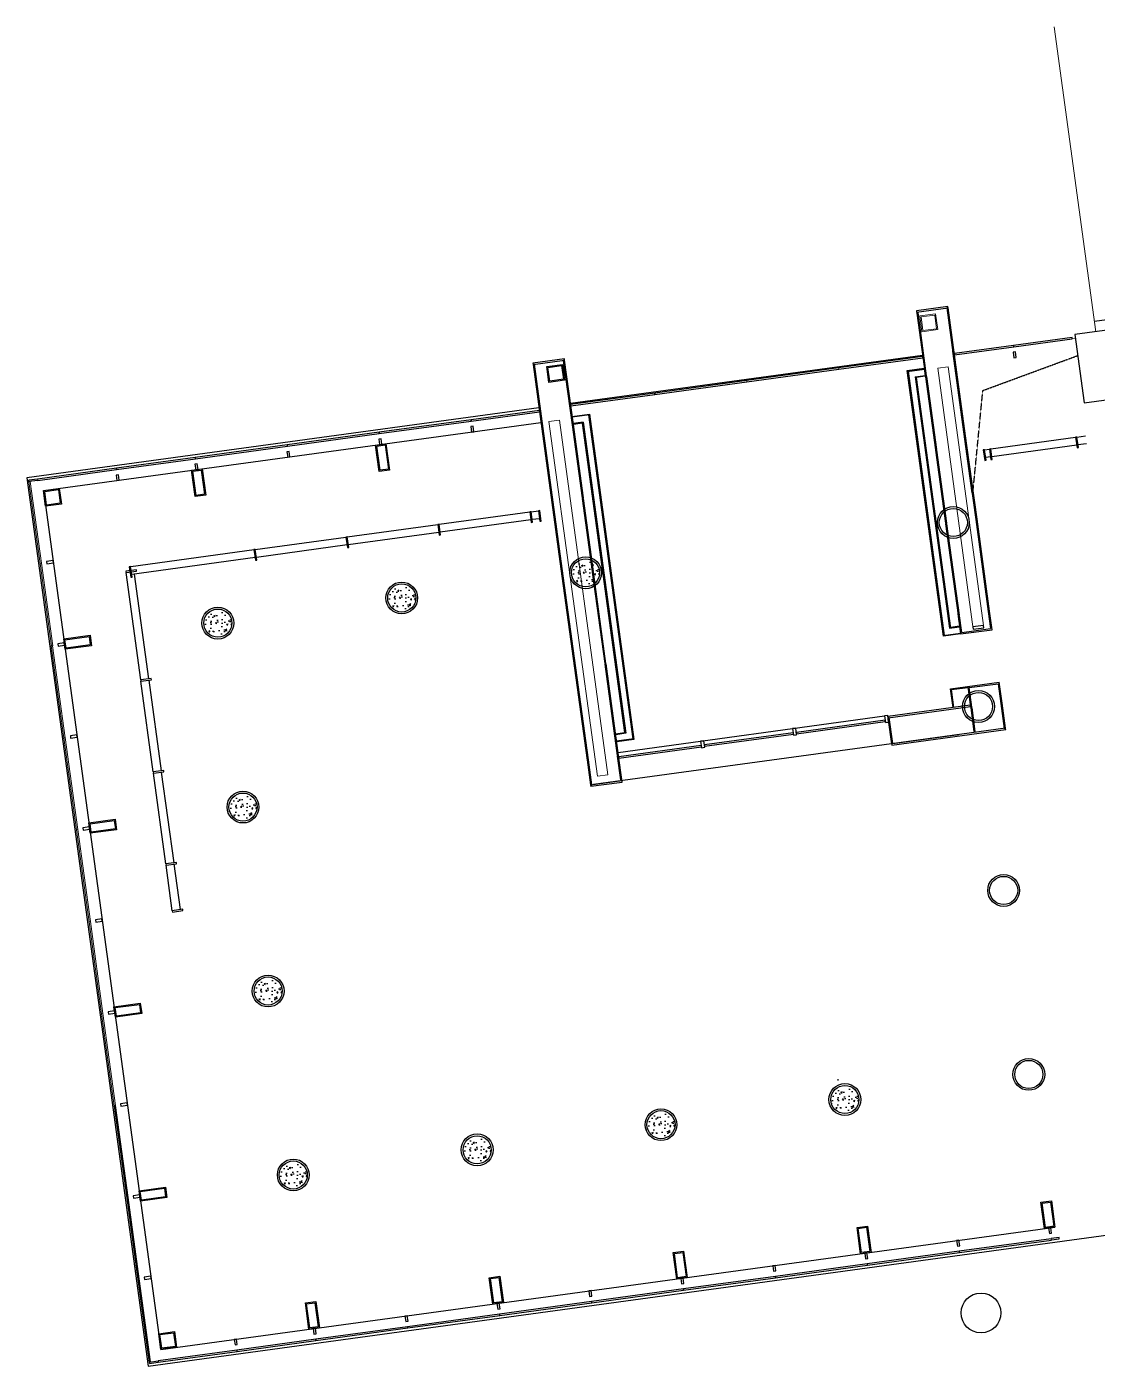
# Model space of a CAD drawing. Header units: millimetres. Extents: x 11680834 to 11851556, y -6213014 to -6078394.
# Drawn here: x 11680834 to 11701021, y -6111495 to -6086248 of the extents above; entities that cross this region are included whole.
import ezdxf

# ---------------------------------------------------------------- set-up
doc = ezdxf.new("R2010")
doc.units = ezdxf.units.MM
doc.linetypes.add('DASH', pattern=[0.35, 0.25, -0.1])
for name, color, linetype in [('A—墙体', 7, 'Continuous'), ('A—门窗', 135, 'Continuous'), ('E2-RI-4F$0$0S-SLAB-HOLE', 210, 'Continuous'), ('I—平面—装饰面层线', 192, 'Continuous'), ('XRE2$0$0S-COLS-HATCH-A', 8, 'Continuous')]:
    doc.layers.add(name, color=color, linetype=linetype)
doc.layers.add('E2-RI-4F$0$A-WALL', color=7, linetype='Continuous', lineweight=5)
doc.layers.get('E2-RI-4F$0$0S-SLAB-HOLE').off()
doc.layers.get('I—平面—装饰面层线').off()

# ---------------------------------------------------------------- blocks, each defined once
blk = doc.blocks.new('E2-RI-4F$0$300x300')
at = {"layer": 'E2-RI-4F$0$A-WALL'}
for points in [[(11683019, -6095449), (11683319, -6095449), (11683319, -6095749), (11683019, -6095749)], [(11683039, -6095469), (11683299, -6095469), (11683299, -6095729), (11683039, -6095729)]]:
    blk.add_lwpolyline(points, close=True, dxfattribs=at)
blk = doc.blocks.new('E2-RI-4F$0$Spider Panel - Spider Panel-V35-E2 号楼三层平面图 3RD FLOOR PLAN')
at = {"layer": 'A—门窗', "lineweight": 13}
for p, q in [((875, 0), (-875, 0)), ((-875, 0), (-875, -25.4)), ((-875, -25.4), (875, -25.4)), ((875, -25.4), (875, 0))]:
    blk.add_line(p, q, dxfattribs=at)
blk = doc.blocks.new('E2-RI-4F$0$Spider Panel - Spider Panel-V34-E2 号楼三层平面图 3RD FLOOR PLAN')
at = {"layer": 'A—门窗', "lineweight": 13}
for p, q in [((875, 0), (-875, 0)), ((-875, 0), (-875, -25.4)), ((-875, -25.4), (875, -25.4)), ((875, -25.4), (875, 0))]:
    blk.add_line(p, q, dxfattribs=at)
blk = doc.blocks.new('E2-RI-4F$0$Spider Panel - Spider Panel-V33-E2 号楼三层平面图 3RD FLOOR PLAN')
at = {"layer": 'A—门窗', "lineweight": 13}
for p, q in [((875, 0), (-875, 0)), ((-875, 0), (-875, -25.4)), ((-875, -25.4), (875, -25.4)), ((875, -25.4), (875, 0))]:
    blk.add_line(p, q, dxfattribs=at)
blk = doc.blocks.new('E2-RI-4F$0$Spider Panel - Spider Panel-10871031-E2 号楼三层平面图 3RD FLOOR PLAN')
at = {"layer": 'A—门窗', "lineweight": 13}
for p, q in [((875, 0), (-875, 0)), ((-875, 0), (-875, -25.4)), ((-875, -25.4), (875, -25.4)), ((875, -25.4), (875, 0))]:
    blk.add_line(p, q, dxfattribs=at)
blk = doc.blocks.new('E2-RI-4F$0$Spider Panel - Spider Panel-10871030-E2 号楼三层平面图 3RD FLOOR PLAN')
at = {"layer": 'A—门窗', "lineweight": 13}
for p, q in [((784, 0), (-784, 0)), ((-784, 0), (-784, -25)), ((-784, -25), (784, -25)), ((784, -25), (784, 0))]:
    blk.add_line(p, q, dxfattribs=at)
blk = doc.blocks.new('E2-RI-4F$0$Spider Panel - Right-10871024-E2 号楼三层平面图 3RD FLOOR PLAN')
at = {"layer": 'A—门窗', "lineweight": 13}
for p, q in [((778, 0), (-778, 0)), ((-778, 0), (-778, -25)), ((-778, -25), (778, -25)), ((778, -25), (778, 0))]:
    blk.add_line(p, q, dxfattribs=at)
blk = doc.blocks.new('E2-RI-4F$0$SYSTEM_PANEL_-_METAL_PANED')
at = {"layer": 'A—门窗'}
for p, q in [((247, 45), (-247, 45)), ((-247, 45), (-247, 20)), ((-247, 20), (247, 20)), ((247, 20), (247, 45))]:
    blk.add_line(p, q, dxfattribs=at)
blk = doc.blocks.new('E2-RI-4F$0$SYSTEM_PANEL_-_METAL_PANEC')
at = {"layer": 'A—门窗'}
for p, q in [((1085, -20), (-1085, -20)), ((-1085, -20), (-1085, -45)), ((-1085, -45), (1085, -45)), ((1085, -45), (1085, -20))]:
    blk.add_line(p, q, dxfattribs=at)
blk = doc.blocks.new('E2-RI-4F$0$SYSTEM_PANEL_-_METAL_PANEB')
at = {"layer": 'A—门窗'}
for p, q in [((300, -19.5), (-300, -19.5)), ((-300, -19.5), (-300, -44.5)), ((-300, -44.5), (300, -44.5)), ((300, -44.5), (300, -19.5))]:
    blk.add_line(p, q, dxfattribs=at)
blk = doc.blocks.new('E2-RI-4F$0$SYSTEM_PANEL_-_GLAZED-1080')
at = {"layer": 'A—门窗'}
for p, q in [((562.5, 44.45), (-562.5, 44.45)), ((-562.5, 44.45), (-562.5, 19.05)), ((-562.5, 19.05), (562.5, 19.05)), ((562.5, 19.05), (562.5, 44.45))]:
    blk.add_line(p, q, dxfattribs=at)
blk = doc.blocks.new('E2-RI-4F$0$SYSTEM_PANEL_-_GLAZED-1082')
at = {"layer": 'A—门窗'}
for p, q in [((650, 44.45), (-650, 44.45)), ((-650, 44.45), (-650, 19.05)), ((-650, 19.05), (650, 19.05)), ((650, 19.05), (650, 44.45))]:
    blk.add_line(p, q, dxfattribs=at)
blk = doc.blocks.new('E2-RI-4F$0$SYSTEM_PANEL_-_METAL_PANE5')
at = {"layer": 'A—门窗'}
for p, q in [((225, 44), (-225, 44)), ((-225, 44), (-225, 19)), ((-225, 19), (225, 19)), ((225, 19), (225, 44))]:
    blk.add_line(p, q, dxfattribs=at)
blk = doc.blocks.new('E2-RI-4F$0$SYSTEM_PANEL_-_METAL_PANE7')
at = {"layer": 'A—门窗'}
for p, q in [((869, 44.5), (-869, 44.5)), ((-869, 44.5), (-869, 19.5)), ((-869, 19.5), (869, 19.5)), ((869, 19.5), (869, 44.5))]:
    blk.add_line(p, q, dxfattribs=at)
blk = doc.blocks.new('E2-RI-4F$0$SYSTEM_PANEL_-_METAL_PANE8')
at = {"layer": 'A—门窗'}
for p, q in [((694, 44.5), (-694, 44.5)), ((-694, 44.5), (-694, 19.5)), ((-694, 19.5), (694, 19.5)), ((694, 19.5), (694, 44.5))]:
    blk.add_line(p, q, dxfattribs=at)
blk = doc.blocks.new('E2-RI-4F$0$SYSTEM_PANEL_-_METAL_PANEA')
at = {"layer": 'A—门窗'}
for p, q in [((697, 44.5), (-697, 44.5)), ((-697, 44.5), (-697, 19.5)), ((-697, 19.5), (697, 19.5)), ((697, 19.5), (697, 44.5))]:
    blk.add_line(p, q, dxfattribs=at)
blk = doc.blocks.new('E2-RI-4F$0$SYSTEM_PANEL_-_METAL_PANE2')
at = {"layer": 'A—门窗'}
for p, q in [((612.3, 44.5), (-612.3, 44.5)), ((-612.3, 44.5), (-612.3, 19.5)), ((-612.3, 19.5), (612.3, 19.5)), ((612.3, 19.5), (612.3, 44.5))]:
    blk.add_line(p, q, dxfattribs=at)
blk = doc.blocks.new('E2-RI-4F$0$SYSTEM_PANEL_-_METAL_PANE9')
at = {"layer": 'A—门窗'}
for p, q in [((599.775, 44.5), (-599.775, 44.5)), ((-599.775, 44.5), (-599.775, 19.5)), ((-599.775, 19.5), (599.775, 19.5)), ((599.775, 19.5), (599.775, 44.5))]:
    blk.add_line(p, q, dxfattribs=at)
blk = doc.blocks.new('E2-RI-4F$0$SYSTEM_PANEL_-_GLAZED-9864')
at = {"layer": 'A—门窗'}
for p, q in [((785, 44.45), (-785, 44.45)), ((-785, 44.45), (-785, 19.05)), ((-785, 19.05), (785, 19.05)), ((785, 19.05), (785, 44.45))]:
    blk.add_line(p, q, dxfattribs=at)
blk = doc.blocks.new('E2-RI-4F$0$SYSTEM_PANEL_-_GLAZED-9514')
at = {"layer": 'A—门窗'}
for p, q in [((785, -19.05), (-785, -19.05)), ((-785, -19.05), (-785, -44.45)), ((-785, -44.45), (785, -44.45)), ((785, -44.45), (785, -19.05))]:
    blk.add_line(p, q, dxfattribs=at)
blk = doc.blocks.new('E2-RI-4F$0$SYSTEM_PANEL_-_GLAZED-9513')
at = {"layer": 'A—门窗'}
for p, q in [((845, -19.05), (-845, -19.05)), ((-845, -19.05), (-845, -44.45)), ((-845, -44.45), (845, -44.45)), ((845, -44.45), (845, -19.05))]:
    blk.add_line(p, q, dxfattribs=at)
blk = doc.blocks.new('E2-RI-4F$0$SYSTEM_PANEL_-_METAL_PANEL')
at = {"layer": 'A—门窗'}
for p, q in [((238, 44), (-238, 44)), ((-238, 44), (-238, 19)), ((-238, 19), (238, 19)), ((238, 19), (238, 44))]:
    blk.add_line(p, q, dxfattribs=at)
blk = doc.blocks.new('E2-RI-4F$0$SYSTEM_PANEL_-_METAL_PANE0')
at = {"layer": 'A—门窗'}
for p, q in [((875, 44.5), (-875, 44.5)), ((-875, 44.5), (-875, 19.5)), ((-875, 19.5), (875, 19.5))]:
    blk.add_line(p, q, dxfattribs=at)
blk = doc.blocks.new('E2-RI-4F$0$SYSTEM_PANEL_-_METAL_PANE1')
at = {"layer": 'A—门窗'}
for p, q in [((700, 44.5), (-700, 44.5)), ((-700, 44.5), (-700, 19.5)), ((-700, 19.5), (700, 19.5)), ((700, 19.5), (700, 44.5))]:
    blk.add_line(p, q, dxfattribs=at)
blk = doc.blocks.new('E2-RI-4F$0$SYSTEM_PANEL_-_METAL_PANE3')
at = {"layer": 'A—门窗'}
for p, q in [((300, 44.5), (-300, 44.5)), ((-300, 44.5), (-300, 19.5)), ((-300, 19.5), (300, 19.5)), ((300, 19.5), (300, 44.5))]:
    blk.add_line(p, q, dxfattribs=at)
blk = doc.blocks.new('E2-RI-4F$0$SPIDER_PANEL_-_SPIDER_PANB')
at = {"layer": 'A—门窗'}
for p, q in [((875, 0), (-875, 0)), ((875, -25.4), (875, 0)), ((-875, 0), (-875, -25.4)), ((-875, -25.4), (875, -25.4))]:
    blk.add_line(p, q, dxfattribs=at)
blk = doc.blocks.new('E2-RI-4F$0$SPIDER_PANEL_-_SPIDER_PAN7')
at = {"layer": 'A—门窗'}
for p, q in [((557, 25), (-557, 25)), ((-557, 25), (-557, 0)), ((-557, 0), (557, 0)), ((557, 0), (557, 25))]:
    blk.add_line(p, q, dxfattribs=at)
blk = doc.blocks.new('E2-RI-4F$0$SPIDER_PANEL_-_SPIDER_PAN6')
at = {"layer": 'A—门窗'}
for p, q in [((875, 25.4), (-875, 25.4)), ((-875, 25.4), (-875, 0)), ((-875, 0), (875, 0)), ((875, 0), (875, 25.4))]:
    blk.add_line(p, q, dxfattribs=at)
blk = doc.blocks.new('E2-RI-4F$0$SPIDER_PANEL_-_SPIDER_PAN5')
at = {"layer": 'A—门窗'}
for p, q in [((875, 25.4), (-875, 25.4)), ((-875, 25.4), (-875, 0)), ((-875, 0), (875, 0)), ((875, 0), (875, 25.4))]:
    blk.add_line(p, q, dxfattribs=at)
blk = doc.blocks.new('E2-RI-4F$0$SPIDER_PANEL_-_SPIDER_PAN4')
at = {"layer": 'A—门窗'}
for p, q in [((750, 25.4), (-750, 25.4)), ((-750, 25.4), (-750, 0)), ((-750, 0), (750, 0)), ((750, 0), (750, 25.4))]:
    blk.add_line(p, q, dxfattribs=at)
blk = doc.blocks.new('E2-RI-4F$0$SPIDER_PANEL_-_RIGHT-10870')
at = {"layer": 'A—门窗'}
for p, q in [((750, 25.4), (-750, 25.4)), ((-750, 25.4), (-750, 0)), ((-750, 0), (750, 0)), ((750, 0), (750, 25.4))]:
    blk.add_line(p, q, dxfattribs=at)
blk = doc.blocks.new('E2-RI-4F$0$SYSTEM_PANEL_-_GLAZED-1001')
at = {"layer": 'A—门窗'}
for p, q in [((800, 44.45), (-800, 44.45)), ((-800, 44.45), (-800, 19.05)), ((-800, 19.05), (800, 19.05)), ((800, 19.05), (800, 44.45))]:
    blk.add_line(p, q, dxfattribs=at)
blk = doc.blocks.new('E2-RI-4F$0$SYSTEM_PANEL_-_GLAZED-1000')
at = {"layer": 'A—门窗'}
for p, q in [((875, 44.45), (-875, 44.45)), ((-875, 44.45), (-875, 19.05)), ((-875, 19.05), (875, 19.05))]:
    blk.add_line(p, q, dxfattribs=at)
blk = doc.blocks.new('E2-RI-4F$0$SYSTEM_PANEL_-_GLAZED-1005')
at = {"layer": 'A—门窗'}
for p, q in [((800.25, 44.45), (-800.25, 44.45)), ((-800.25, 44.45), (-800.25, 19.05)), ((-800.25, 19.05), (800.25, 19.05)), ((800.25, 19.05), (800.25, 44.45))]:
    blk.add_line(p, q, dxfattribs=at)
blk = doc.blocks.new('E-COLS-F4')
at = {"layer": 'XRE2$0$0S-COLS-HATCH-A'}
h = blk.add_hatch(dxfattribs=at)
h.set_pattern_fill('AR-CONC', color=256, scale=40, style=0)
h.set_pattern_definition([(50, (5987.52, 7883.5), (286.904073, -25.100854), [30, -330]), (355, (5987.52, 7883.5), (-55.5005334, 300.8768535), [24, -264]), (100.4514, (6011.43, 7881.4), (231.4037527, 275.775817), [25.496076, -280.456845]), (46.1842, (5987.52, 7963.5), (426.896419, -66.207606), [45, -495]), (96.6356, (6023.1, 7958), (373.865082, 389.647148), [38.244115, -420.6852]), (351.1842, (5987.5, 7963.5), (373.864778, 389.64744), [36, -396]), (21, (6027.52, 7943.5), (238.762821, -161.0475563), [30, -330]), (326, (6027.52, 7943.5), (97.326133, 290.060018), [24, -264]), (71.4514, (6047.42, 7930.08), (336.0890514, 129.0121987), [25.496076, -280.456845]), (37.5, (5987.52, 7883.5), (4.8639421, 133.1575415), [0, -260.8, 0, -268, 0, -265]), (7.5, (5987.52, 7883.5), (105.227815, 157.7646848), [0, -152.8, 0, -254.8, 0, -101]), (327.5, (5898.32, 7883.5), (213.5289745, -9.0219487), [0, -100, 0, -312, 0, -414]), (317.5, (5858.32, 7883.5), (233.2744677, 40.041993), [0, -130, 0, -207.2, 0, -294])])
edge = h.paths.add_edge_path()
edge.add_arc((11691372, -6096540), 265, 0, 360)
h = blk.add_hatch(dxfattribs=at)
h.set_pattern_fill('AR-CONC', color=256, scale=40, style=0)
h.set_pattern_definition([(50, (2519.76, 7409.5), (286.904073, -25.100854), [30, -330]), (355, (2519.76, 7409.5), (-55.5005334, 300.8768535), [24, -264]), (100.4514, (2543.67, 7407.41), (231.4037527, 275.775817), [25.496076, -280.456845]), (46.1842, (2519.76, 7489.5), (426.896419, -66.207606), [45, -495]), (96.6356, (2555.34, 7484), (373.865082, 389.647148), [38.244115, -420.6852]), (351.1842, (2519.76, 7489.5), (373.864778, 389.64744), [36, -396]), (21, (2559.76, 7469.5), (238.762821, -161.0475563), [30, -330]), (326, (2559.76, 7469.5), (97.326133, 290.060018), [24, -264]), (71.4514, (2579.66, 7456.09), (336.0890514, 129.0121987), [25.496076, -280.456845]), (37.5, (2519.76, 7409.51), (4.8639421, 133.1575415), [0, -260.8, 0, -268, 0, -265]), (7.5, (2519.76, 7409.5), (105.227815, 157.7646848), [0, -152.8, 0, -254.8, 0, -101]), (327.5, (2430.56, 7409.51), (213.5289745, -9.0219487), [0, -100, 0, -312, 0, -414]), (317.5, (2390.56, 7409.5), (233.2744677, 40.041993), [0, -130, 0, -207.2, 0, -294])])
edge = h.paths.add_edge_path()
edge.add_arc((11687905, -6097014), 265, 0, 360)
h = blk.add_hatch(dxfattribs=at)
h.set_pattern_fill('AR-CONC', color=256, scale=40, style=0)
h.set_pattern_definition([(50, (-948, 6935.5), (286.904073, -25.100854), [30, -330]), (355, (-948, 6935.5), (-55.5005334, 300.8768535), [24, -264]), (100.4514, (-924.08, 6933.42), (231.4037527, 275.775817), [25.496076, -280.456845]), (46.1842, (-948, 7015.5), (426.896419, -66.207606), [45, -495]), (96.6356, (-912.4, 7010), (373.865082, 389.647148), [38.244115, -420.6852]), (351.1842, (-948, 7015.5), (373.864778, 389.64744), [36, -396]), (21, (-908, 6995.5), (238.762821, -161.0475563), [30, -330]), (326, (-908, 6995.5), (97.326133, 290.060018), [24, -264]), (71.4514, (-888.1, 6982.1), (336.0890514, 129.0121987), [25.496076, -280.456845]), (37.5, (-947.99, 6935.51), (4.8639421, 133.1575415), [0, -260.8, 0, -268, 0, -265]), (7.5, (-947.99, 6935.51), (105.227815, 157.7646848), [0, -152.8, 0, -254.8, 0, -101]), (327.5, (-1037.19, 6935.51), (213.5289745, -9.0219487), [0, -100, 0, -312, 0, -414]), (317.5, (-1077.2, 6935.51), (233.2744677, 40.041993), [0, -130, 0, -207.2, 0, -294])])
edge = h.paths.add_edge_path()
edge.add_arc((11684437, -6097488), 265, 0, 360)
h = blk.add_hatch(dxfattribs=at)
h.set_pattern_fill('AR-CONC', color=256, scale=40, style=0)
h.set_pattern_definition([(50, (-474, 3467.75), (286.904073, -25.100854), [30, -330]), (355, (-474, 3467.75), (-55.5005334, 300.8768535), [24, -264]), (100.4514, (-450.1, 3465.66), (231.4037527, 275.775817), [25.496076, -280.456845]), (46.1842, (-474, 3547.75), (426.896419, -66.207606), [45, -495]), (96.6356, (-438.42, 3542.24), (373.865082, 389.647148), [38.244115, -420.6852]), (351.1842, (-474, 3547.75), (373.864778, 389.64744), [36, -396]), (21, (-434, 3527.75), (238.762821, -161.0475563), [30, -330]), (326, (-434, 3527.75), (97.326133, 290.060018), [24, -264]), (71.4514, (-414.1, 3514.33), (336.0890514, 129.0121987), [25.496076, -280.456845]), (37.5, (-474, 3467.75), (4.8639421, 133.1575415), [0, -260.8, 0, -268, 0, -265]), (7.5, (-474, 3467.75), (105.227815, 157.7646848), [0, -152.8, 0, -254.8, 0, -101]), (327.5, (-563.2, 3467.75), (213.5289745, -9.0219487), [0, -100, 0, -312, 0, -414]), (317.5, (-603.2, 3467.75), (233.2744677, 40.041993), [0, -130, 0, -207.2, 0, -294])])
edge = h.paths.add_edge_path()
edge.add_arc((11684911, -6100956), 265, 0, 360)
h = blk.add_hatch(dxfattribs=at)
h.set_pattern_fill('AR-CONC', color=256, scale=40, style=0)
h.set_pattern_definition([(50, (0.0005, -0.001), (286.904073, -25.100854), [30, -330]), (355, (0.0005, -0.001), (-55.5005334, 300.8768535), [24, -264]), (100.4514, (23.9, -2.1), (231.4037527, 275.775817), [25.496076, -280.456845]), (46.1842, (0.0005, 80), (426.896419, -66.207606), [45, -495]), (96.6356, (35.58, 74.5), (373.865082, 389.647148), [38.244115, -420.6852]), (351.1842, (0.0005, 80), (373.864778, 389.64744), [36, -396]), (21, (40, 60), (238.762821, -161.0475563), [30, -330]), (326, (40, 60), (97.326133, 290.060018), [24, -264]), (71.4514, (59.9, 46.58), (336.0890514, 129.0121987), [25.496076, -280.456845]), (37.5, (0.0005, -0.001), (4.8639421, 133.1575415), [0, -260.8, 0, -268, 0, -265]), (7.5, (0.0005, -0.001), (105.227815, 157.7646848), [0, -152.8, 0, -254.8, 0, -101]), (327.5, (-89.2, -0.001), (213.5289745, -9.0219487), [0, -100, 0, -312, 0, -414]), (317.5, (-129.2, -0.001), (233.2744677, 40.041993), [0, -130, 0, -207.2, 0, -294])])
edge = h.paths.add_edge_path()
edge.add_arc((11685385, -6104423), 265, 0, 360)
h = blk.add_hatch(dxfattribs=at)
h.set_pattern_fill('AR-CONC', color=256, scale=40, style=0)
h.set_pattern_definition([(50, (10877.26, -2045.77), (286.904073, -25.100854), [30, -330]), (355, (10877.26, -2045.77), (-55.5005334, 300.8768535), [24, -264]), (100.4514, (10901.17, -2047.86), (231.4037527, 275.775817), [25.496076, -280.456845]), (46.1842, (10877.26, -1965.77), (426.896419, -66.207606), [45, -495]), (96.6356, (10912.84, -1971.3), (373.865082, 389.647148), [38.244115, -420.6852]), (351.1842, (10877.26, -1965.77), (373.864778, 389.64744), [36, -396]), (21, (10917.26, -1985.77), (238.762821, -161.0475563), [30, -330]), (326, (10917.26, -1985.77), (97.326133, 290.060018), [24, -264]), (71.4514, (10937.16, -1999.2), (336.0890514, 129.0121987), [25.496076, -280.456845]), (37.5, (10877.26, -2045.77), (4.8639421, 133.1575415), [0, -260.8, 0, -268, 0, -265]), (7.5, (10877.26, -2045.77), (105.227815, 157.7646848), [0, -152.8, 0, -254.8, 0, -101]), (327.5, (10788.06, -2045.77), (213.5289745, -9.0219487), [0, -100, 0, -312, 0, -414]), (317.5, (10748.06, -2045.77), (233.2744677, 40.041993), [0, -130, 0, -207.2, 0, -294])])
edge = h.paths.add_edge_path()
edge.add_arc((11696262, -6106469), 265, 0, 360)
h = blk.add_hatch(dxfattribs=at)
h.set_pattern_fill('AR-CONC', color=256, scale=40, style=0)
h.set_pattern_definition([(50, (7409.5, -2519.76), (286.904073, -25.100854), [30, -330]), (355, (7409.5, -2519.76), (-55.5005334, 300.8768535), [24, -264]), (100.4514, (7433.42, -2521.86), (231.4037527, 275.775817), [25.496076, -280.456845]), (46.1842, (7409.5, -2439.76), (426.896419, -66.207606), [45, -495]), (96.6356, (7445.1, -2445.3), (373.865082, 389.647148), [38.244115, -420.6852]), (351.1842, (7409.5, -2439.76), (373.864778, 389.64744), [36, -396]), (21, (7449.5, -2459.76), (238.762821, -161.0475563), [30, -330]), (326, (7449.5, -2459.76), (97.326133, 290.060018), [24, -264]), (71.4514, (7469.4, -2473.18), (336.0890514, 129.0121987), [25.496076, -280.456845]), (37.5, (7409.51, -2519.76), (4.8639421, 133.1575415), [0, -260.8, 0, -268, 0, -265]), (7.5, (7409.51, -2519.76), (105.227815, 157.7646848), [0, -152.8, 0, -254.8, 0, -101]), (327.5, (7320.31, -2519.76), (213.5289745, -9.0219487), [0, -100, 0, -312, 0, -414]), (317.5, (7280.3, -2519.76), (233.2744677, 40.041993), [0, -130, 0, -207.2, 0, -294])])
edge = h.paths.add_edge_path()
edge.add_arc((11692794, -6106943), 265, 0, 360)
h = blk.add_hatch(dxfattribs=at)
h.set_pattern_fill('AR-CONC', color=256, scale=40, style=0)
h.set_pattern_definition([(50, (3941.75, -2993.76), (286.904073, -25.100854), [30, -330]), (355, (3941.75, -2993.76), (-55.5005334, 300.8768535), [24, -264]), (100.4514, (3965.66, -2995.85), (231.4037527, 275.775817), [25.496076, -280.456845]), (46.1842, (3941.75, -2913.76), (426.896419, -66.207606), [45, -495]), (96.6356, (3977.33, -2919.28), (373.865082, 389.647148), [38.244115, -420.6852]), (351.1842, (3941.75, -2913.76), (373.864778, 389.64744), [36, -396]), (21, (3981.75, -2933.76), (238.762821, -161.0475563), [30, -330]), (326, (3981.75, -2933.76), (97.326133, 290.060018), [24, -264]), (71.4514, (4001.65, -2947.18), (336.0890514, 129.0121987), [25.496076, -280.456845]), (37.5, (3941.75, -2993.76), (4.8639421, 133.1575415), [0, -260.8, 0, -268, 0, -265]), (7.5, (3941.75, -2993.76), (105.227815, 157.7646848), [0, -152.8, 0, -254.8, 0, -101]), (327.5, (3852.55, -2993.76), (213.5289745, -9.0219487), [0, -100, 0, -312, 0, -414]), (317.5, (3812.55, -2993.76), (233.2744677, 40.041993), [0, -130, 0, -207.2, 0, -294])])
edge = h.paths.add_edge_path()
edge.add_arc((11689327, -6107417), 265, 0, 360)
h = blk.add_hatch(dxfattribs=at)
h.set_pattern_fill('AR-CONC', color=256, scale=40, style=0)
h.set_pattern_definition([(50, (474, -3467.76), (286.904073, -25.100854), [30, -330]), (355, (474, -3467.76), (-55.5005334, 300.8768535), [24, -264]), (100.4514, (497.9, -3469.85), (231.4037527, 275.775817), [25.496076, -280.456845]), (46.1842, (474, -3387.76), (426.896419, -66.207606), [45, -495]), (96.6356, (509.57, -3393.27), (373.865082, 389.647148), [38.244115, -420.6852]), (351.1842, (474, -3387.76), (373.864778, 389.64744), [36, -396]), (21, (514, -3407.76), (238.762821, -161.0475563), [30, -330]), (326, (514, -3407.76), (97.326133, 290.060018), [24, -264]), (71.4514, (533.9, -3421.18), (336.0890514, 129.0121987), [25.496076, -280.456845]), (37.5, (474, -3467.76), (4.8639421, 133.1575415), [0, -260.8, 0, -268, 0, -265]), (7.5, (474, -3467.76), (105.227815, 157.7646848), [0, -152.8, 0, -254.8, 0, -101]), (327.5, (384.8, -3467.76), (213.5289745, -9.0219487), [0, -100, 0, -312, 0, -414]), (317.5, (344.8, -3467.76), (233.2744677, 40.041993), [0, -130, 0, -207.2, 0, -294])])
edge = h.paths.add_edge_path()
edge.add_arc((11685859, -6107891), 265, 0, 360)
at = {"layer": 'A—墙体'}
blk.add_lwpolyline([(11700599, -6092049), (11700775, -6093337), (11701568, -6093229), (11701392, -6091941)], close=True, dxfattribs=at)
for centre, radius in [((11698308, -6095592), 300), ((11698308, -6095592), 265), ((11691372, -6096540), 300), ((11691372, -6096540), 265), ((11687905, -6097014), 300), ((11687905, -6097014), 265), ((11684437, -6097488), 300), ((11684437, -6097488), 265), ((11698782, -6099060), 300), ((11698782, -6099060), 265), ((11684911, -6100956), 300), ((11684911, -6100956), 265), ((11699256, -6102527), 300), ((11699256, -6102527), 265), ((11685385, -6104423), 300), ((11685385, -6104423), 265), ((11699730, -6105995), 300), ((11699730, -6105995), 265), ((11696262, -6106469), 300), ((11696262, -6106469), 265), ((11692794, -6106943), 300), ((11692794, -6106943), 265), ((11689327, -6107417), 300), ((11689327, -6107417), 265), ((11685859, -6107891), 300), ((11685859, -6107891), 265), ((11698829, -6110492), 375)]:
    blk.add_circle(centre, radius, dxfattribs=at)

msp = doc.modelspace()

# ---------------------------------------------------------------- linework, layer by layer
at = {"layer": 'A—门窗'}
for p, q in [((11700969, -6091797), (11714889, -6089894)), ((11698660, -6095035), (11698295, -6092365)), ((11697726, -6092443), (11691087, -6093350)), ((11697435, -6092729), (11697759, -6092684)), ((11698120, -6097737), (11697435, -6092729)), ((11697437, -6092744), (11697761, -6092700)), ((11697453, -6092742), (11698133, -6097719)), ((11697589, -6092845), (11697777, -6092819)), ((11697589, -6092845), (11698236, -6097584)), ((11697591, -6092861), (11697607, -6092859)), ((11697779, -6092835), (11697607, -6092859)), ((11697607, -6092859), (11698252, -6097581)), ((11697759, -6092684), (11697779, -6092835)), ((11690493, -6093430), (11680834, -6094750)), ((11691120, -6093592), (11691444, -6093547)), ((11691141, -6093743), (11691120, -6093592)), ((11691446, -6093563), (11691122, -6093608)), ((11691430, -6093565), (11692264, -6099669)), ((11691444, -6093547), (11692282, -6099683)), ((11681148, -6094990), (11690531, -6093710)), ((11691327, -6093701), (11691138, -6093727)), ((11691313, -6093719), (11691141, -6093743)), ((11691313, -6093719), (11691329, -6093717)), ((11692111, -6099553), (11691313, -6093719)), ((11691327, -6093701), (11692129, -6099566)), ((11687433, -6094151, 0), (11687591, -6094130, 0)), ((11687517, -6094014), (11687473, -6094020)), ((11687473, -6094020), (11687487, -6094124)), ((11687487, -6094124), (11687531, -6094118)), ((11687531, -6094118), (11687517, -6094014)), ((11687591, -6094130, 0), (11687654, -6094586, 0)), ((11699014, -6094205), (11700613, -6093986)), ((11700634, -6094135), (11699034, -6094353)), ((11700638, -6093983), (11700800, -6093961)), ((11700820, -6094109), (11700658, -6094131)), ((11687495, -6094607, 0), (11687433, -6094151, 0)), ((11698897, -6094221), (11698872, -6094224)), ((11698872, -6094224), (11698899, -6094422)), ((11698897, -6094221), (11698989, -6094208)), ((11698924, -6094419), (11698897, -6094221)), ((11699010, -6094357), (11698917, -6094369)), ((11684049, -6094488), (11684006, -6094494)), ((11684006, -6094494), (11684020, -6094598)), ((11684020, -6094598), (11684063, -6094592)), ((11684063, -6094592), (11684049, -6094488)), ((11687654, -6094586, 0), (11687495, -6094607, 0)), ((11698899, -6094422), (11698924, -6094419)), ((11681038, -6094773), (11680870, -6094796)), ((11680873, -6094821), (11680870, -6094796)), ((11681041, -6094798), (11680873, -6094821)), ((11688612, -6095626), (11690320, -6095393)), ((11690345, -6095390), (11690481, -6095371)), ((11686877, -6095864), (11688586, -6095630)), ((11690340, -6095542), (11688631, -6095775)), ((11690501, -6095520), (11690365, -6095538)), ((11685143, -6096101), (11686852, -6095867)), ((11688606, -6095779), (11686897, -6096012)), ((11682793, -6096422), (11685120, -6096104)), ((11686873, -6096016), (11685163, -6096249)), ((11685140, -6096252), (11682813, -6096571)), ((11682982, -6098557), (11682706, -6096535)), ((11682791, -6096422), (11682767, -6096425)), ((11682767, -6096425), (11682794, -6096624)), ((11682819, -6096620), (11682791, -6096422)), ((11682794, -6096624), (11682819, -6096620)), ((11682861, -6096564), (11683131, -6098537)), ((11698219, -6097336), (11698203, -6097338)), ((11698391, -6097313), (11698411, -6097464)), ((11698422, -6097349), (11698397, -6097352)), ((11698397, -6097352), (11698444, -6097693)), ((11698465, -6097665), (11698422, -6097349)), ((11698991, -6097265), (11698966, -6097268)), ((11698966, -6097268), (11699010, -6097590)), ((11699038, -6097612), (11698991, -6097265)), ((11698118, -6097721), (11698442, -6097677)), ((11698236, -6097584), (11698425, -6097558)), ((11698251, -6097565), (11698423, -6097542)), ((11698444, -6097693), (11699038, -6097612)), ((11698465, -6097665), (11699010, -6097590)), ((11698444, -6097693), (11698120, -6097737)), ((11683219, -6100291), (11682986, -6098582)), ((11683134, -6098562), (11683368, -6100271)), ((11698255, -6098728), (11699174, -6098602)), ((11698579, -6098684), (11698633, -6099074)), ((11698607, -6098705), (11699152, -6098631)), ((11699152, -6098631), (11699203, -6099002)), ((11699228, -6098999), (11699174, -6098602)), ((11698303, -6099080), (11698255, -6098728)), ((11698273, -6098742), (11698581, -6098700)), ((11698319, -6099078), (11698273, -6098742)), ((11698657, -6099071), (11698607, -6098705)), ((11698633, -6099074), (11698657, -6099071)), ((11691986, -6099925), (11697010, -6099239)), ((11691938, -6099576), (11692111, -6099553)), ((11691959, -6099727), (11691938, -6099576)), ((11692129, -6099566), (11691941, -6099592)), ((11692280, -6099667), (11691957, -6099711)), ((11692282, -6099683), (11691959, -6099727)), ((11692127, -6099551), (11692111, -6099553)), ((11697166, -6099756), (11698411, -6099585)), ((11691524, -6100527), (11697142, -6099759)), ((11683456, -6102025), (11683223, -6100316)), ((11683371, -6100296), (11683605, -6102005)), ((11683577, -6102910), (11683460, -6102050)), ((11683608, -6102029), (11683726, -6102889)), ((11683775, -6102883), (11683577, -6102910)), ((11683577, -6102910), (11683581, -6102935)), ((11683581, -6102935), (11683779, -6102907)), ((11683779, -6102907), (11683775, -6102883)), ((11696138, -6106108), (11696135, -6106083)), ((11682507, -6106583), (11682482, -6106586)), ((11682482, -6106586), (11682719, -6108320)), ((11682744, -6108317), (11682507, -6106583)), ((11682963, -6108265), (11682840, -6108282)), ((11682969, -6108308), (11682963, -6108265)), ((11682744, -6108317), (11682719, -6108320)), ((11682719, -6108320), (11682744, -6108317)), ((11682719, -6108320), (11682928, -6109854)), ((11682954, -6109851), (11682744, -6108317)), ((11682840, -6108282), (11682846, -6108325)), ((11682846, -6108325), (11682969, -6108308)), ((11700302, -6109071), (11700153, -6109091)), ((11700157, -6109116), (11700305, -6109096)), ((11700305, -6109096), (11700302, -6109071)), ((11696679, -6109359, 0), (11696636, -6109365, 0)), ((11696636, -6109365, 0), (11696650, -6109469, 0)), ((11696650, -6109469, 0), (11696694, -6109463, 0)), ((11696694, -6109463, 0), (11696679, -6109359, 0)), ((11698419, -6109328), (11696685, -6109565)), ((11696689, -6109590), (11698423, -6109353)), ((11698423, -6109353), (11698419, -6109328)), ((11696685, -6109565), (11694952, -6109802)), ((11694955, -6109827), (11696689, -6109590)), ((11696685, -6109565), (11696689, -6109590)), ((11696689, -6109590), (11696685, -6109565)), ((11682954, -6109851), (11682928, -6109854)), ((11682928, -6109854), (11682954, -6109851)), ((11682928, -6109854), (11683142, -6111417)), ((11683167, -6111413), (11682954, -6109851)), ((11693218, -6110039), (11691484, -6110276)), ((11693212, -6109833), (11693168, -6109839)), ((11693168, -6109839), (11693182, -6109943)), ((11693182, -6109943), (11693226, -6109937)), ((11693226, -6109937), (11693212, -6109833)), ((11694952, -6109802), (11693218, -6110039)), ((11693218, -6110039), (11693221, -6110064)), ((11693221, -6110064), (11693218, -6110039)), ((11693221, -6110064), (11694955, -6109827)), ((11694952, -6109802), (11694955, -6109827)), ((11694955, -6109827), (11694952, -6109802)), ((11691484, -6110276), (11689750, -6110513)), ((11691484, -6110276), (11691487, -6110301)), ((11691487, -6110301), (11691484, -6110276)), ((11691487, -6110301), (11693221, -6110064)), ((11689750, -6110513), (11688016, -6110750)), ((11688019, -6110775), (11689753, -6110538)), ((11689744, -6110307, 0), (11689700, -6110313, 0)), ((11689700, -6110313, 0), (11689715, -6110417, 0)), ((11689715, -6110417, 0), (11689758, -6110411, 0)), ((11689758, -6110411, 0), (11689744, -6110307, 0)), ((11689753, -6110538), (11689750, -6110513)), ((11689750, -6110513), (11689753, -6110538)), ((11689753, -6110538), (11691487, -6110301)), ((11686276, -6110781), (11686233, -6110787)), ((11686233, -6110787), (11686247, -6110891)), ((11686290, -6110885), (11686276, -6110781)), ((11688016, -6110750), (11686282, -6110987)), ((11686286, -6111012), (11688019, -6110775)), ((11688019, -6110775), (11688016, -6110750)), ((11688016, -6110750), (11688019, -6110775)), ((11686282, -6110987), (11684796, -6111190)), ((11684799, -6111216), (11686286, -6111012)), ((11686247, -6110891), (11686290, -6110885)), ((11686286, -6111012), (11686282, -6110987)), ((11686282, -6110987), (11686286, -6111012)), ((11684796, -6111190), (11683310, -6111394)), ((11683313, -6111419), (11684799, -6111216)), ((11684796, -6111190), (11684799, -6111216)), ((11684799, -6111216), (11684796, -6111190)), ((11683142, -6111417), (11683310, -6111394)), ((11683142, -6111417), (11683167, -6111413)), ((11683142, -6111417), (11683145, -6111442)), ((11683145, -6111442), (11683313, -6111419)), ((11683310, -6111394), (11683313, -6111419))]:
    msp.add_line(p, q, dxfattribs=at)
at = {"layer": 'A—门窗', "extrusion": (0, 0, -1)}
for p, q in [((11699481, -6092378), (11699437, -6092384)), ((11699437, -6092384), (11699451, -6092489)), ((11699451, -6092489), (11699495, -6092483)), ((11699495, -6092483), (11699481, -6092378)), ((11689251, -6093777), (11689207, -6093783)), ((11689207, -6093783), (11689221, -6093887)), ((11689221, -6093887), (11689265, -6093881)), ((11689265, -6093881), (11689251, -6093777)), ((11700638, -6093983), (11700613, -6093986)), ((11700613, -6093986), (11700640, -6094184)), ((11700665, -6094181), (11700638, -6093983)), ((11685783, -6094251), (11685739, -6094257)), ((11685739, -6094257), (11685754, -6094361)), ((11685754, -6094361), (11685797, -6094355)), ((11685797, -6094355), (11685783, -6094251)), ((11699014, -6094205), (11698989, -6094208)), ((11698989, -6094208), (11699016, -6094406)), ((11699041, -6094403), (11699014, -6094205)), ((11700640, -6094184), (11700665, -6094181)), ((11699016, -6094406), (11699041, -6094403)), ((11682563, -6094691), (11682519, -6094697)), ((11682519, -6094697), (11682534, -6094801)), ((11682534, -6094801), (11682577, -6094795)), ((11682577, -6094795), (11682563, -6094691)), ((11690345, -6095390), (11690320, -6095393)), ((11690320, -6095393), (11690347, -6095591)), ((11690372, -6095588), (11690345, -6095390)), ((11690506, -6095368), (11690481, -6095371)), ((11690481, -6095371), (11690508, -6095569)), ((11690533, -6095566), (11690506, -6095368)), ((11688611, -6095627), (11688586, -6095630)), ((11688586, -6095630), (11688613, -6095828)), ((11688638, -6095825), (11688611, -6095627)), ((11690347, -6095591), (11690372, -6095588)), ((11690508, -6095569), (11690533, -6095566)), ((11686877, -6095864), (11686852, -6095867)), ((11686852, -6095867), (11686879, -6096065)), ((11686904, -6096062), (11686877, -6095864)), ((11688613, -6095828), (11688638, -6095825)), ((11685143, -6096101), (11685118, -6096104)), ((11685118, -6096104), (11685145, -6096302)), ((11685170, -6096299), (11685143, -6096101)), ((11686879, -6096065), (11686904, -6096062)), ((11681329, -6096308, 0), (11681206, -6096325, 0)), ((11681206, -6096325, 0), (11681212, -6096368, 0)), ((11681212, -6096368, 0), (11681335, -6096351, 0)), ((11681335, -6096351, 0), (11681329, -6096308, 0)), ((11685145, -6096302), (11685170, -6096299)), ((11682901, -6096483), (11682702, -6096510)), ((11682702, -6096510), (11682706, -6096535)), ((11682706, -6096535), (11682904, -6096508)), ((11682904, -6096508), (11682901, -6096483)), ((11683180, -6098530), (11682982, -6098557)), ((11682982, -6098557), (11682986, -6098582)), ((11682986, -6098582), (11683184, -6098555)), ((11683184, -6098555), (11683180, -6098530)), ((11697069, -6099231), (11697010, -6099239)), ((11697010, -6099239), (11697027, -6099363)), ((11697027, -6099363), (11697086, -6099355)), ((11697086, -6099355), (11697069, -6099231)), ((11681778, -6099595, 0), (11681655, -6099612, 0)), ((11681655, -6099612, 0), (11681661, -6099656, 0)), ((11681661, -6099656, 0), (11681784, -6099639, 0)), ((11681784, -6099639, 0), (11681778, -6099595, 0)), ((11695335, -6099468), (11695276, -6099476)), ((11695276, -6099476), (11695293, -6099600)), ((11695293, -6099600), (11695352, -6099592)), ((11695352, -6099592), (11695335, -6099468)), ((11693602, -6099705), (11693542, -6099713)), ((11693542, -6099713), (11693559, -6099837)), ((11693559, -6099837), (11693619, -6099828)), ((11693619, -6099828), (11693602, -6099705)), ((11683417, -6100264), (11683219, -6100291)), ((11683219, -6100291), (11683223, -6100316)), ((11683223, -6100316), (11683421, -6100289)), ((11683421, -6100289), (11683417, -6100264)), ((11683654, -6101998), (11683456, -6102025)), ((11683456, -6102025), (11683460, -6102050)), ((11683460, -6102050), (11683658, -6102023)), ((11683658, -6102023), (11683654, -6101998)), ((11682252, -6103063, 0), (11682129, -6103080, 0)), ((11682129, -6103080, 0), (11682135, -6103124, 0)), ((11682135, -6103124, 0), (11682258, -6103107, 0)), ((11682258, -6103107, 0), (11682252, -6103063, 0)), ((11682726, -6106531, 0), (11682603, -6106548, 0)), ((11682603, -6106548, 0), (11682609, -6106591, 0)), ((11682609, -6106591, 0), (11682732, -6106575, 0)), ((11682732, -6106575, 0), (11682726, -6106531, 0)), ((11698413, -6109122), (11698370, -6109128)), ((11698370, -6109128), (11698384, -6109232)), ((11698384, -6109232), (11698428, -6109226)), ((11698428, -6109226), (11698413, -6109122)), ((11694946, -6109596), (11694902, -6109602)), ((11694902, -6109602), (11694916, -6109706)), ((11694916, -6109706), (11694960, -6109700)), ((11694960, -6109700), (11694946, -6109596)), ((11683173, -6109799, 0), (11683050, -6109816, 0)), ((11683050, -6109816, 0), (11683056, -6109859, 0)), ((11683056, -6109859, 0), (11683179, -6109842, 0)), ((11683179, -6109842, 0), (11683173, -6109799, 0)), ((11691478, -6110070), (11691434, -6110076)), ((11691434, -6110076), (11691448, -6110180)), ((11691448, -6110180), (11691492, -6110174)), ((11691492, -6110174), (11691478, -6110070)), ((11688010, -6110544), (11687966, -6110550)), ((11687966, -6110550), (11687981, -6110654)), ((11688024, -6110648), (11688010, -6110544)), ((11687981, -6110654), (11688024, -6110648)), ((11684790, -6110984), (11684746, -6110990)), ((11684746, -6110990), (11684761, -6111094)), ((11684804, -6111088), (11684790, -6110984)), ((11684761, -6111094), (11684804, -6111088))]:
    msp.add_line(p, q, dxfattribs=at)
at = {"layer": 'A—门窗', "elevation": 0}
for points in [[(11690639, -6092653), (11690937, -6092613), (11690977, -6092910), (11690680, -6092951)], [(11690662, -6092670), (11690919, -6092635), (11690955, -6092893), (11690697, -6092928)], [(11684027, -6095081), (11683965, -6094625), (11684123, -6094604), (11684186, -6095060)], [(11681148, -6094990), (11681446, -6094950), (11681486, -6095247), (11681189, -6095287)], [(11681171, -6095007), (11681429, -6094972), (11681464, -6095230), (11681206, -6095265)], [(11681547, -6097905), (11681541, -6097862), (11681418, -6097878), (11681424, -6097922)], [(11682030, -6097898), (11681575, -6097960), (11681553, -6097801), (11682009, -6097739)], [(11682978, -6104833), (11682523, -6104895), (11682501, -6104737), (11682957, -6104675)], [(11682495, -6104841), (11682489, -6104797), (11682366, -6104814), (11682372, -6104857)], [(11683452, -6108301), (11682997, -6108363), (11682975, -6108205), (11683431, -6108142)], [(11700043, -6108879), (11699981, -6108423), (11700140, -6108402), (11700202, -6108857)], [(11696576, -6109353), (11696513, -6108897), (11696672, -6108876), (11696734, -6109331)], [(11693108, -6109827), (11693046, -6109371), (11693204, -6109350), (11693266, -6109805)], [(11689640, -6110301), (11689578, -6109845), (11689736, -6109824), (11689799, -6110279)], [(11686172, -6110775), (11686110, -6110319), (11686269, -6110298), (11686331, -6110753)], [(11683321, -6110882), (11683618, -6110842), (11683659, -6111139), (11683361, -6111180)], [(11683343, -6110900), (11683601, -6110864), (11683636, -6111122), (11683378, -6111157)]]:
    msp.add_lwpolyline(points, close=True, dxfattribs=at)
at = {"layer": 'A—门窗', "color": 8, "linetype": 'DASH'}
msp.add_lwpolyline([(11698680, -6094992), (11698864, -6093104), (11700653, -6092445)], dxfattribs=at)
at = {"layer": 'A—门窗', "elevation": 0}
for points in [[(11687478, -6094630), (11687410, -6094134), (11687608, -6094107), (11687676, -6094603), (11687478, -6094630)], [(11684010, -6095104), (11683942, -6094608), (11684141, -6094581), (11684208, -6095077), (11684010, -6095104)], [(11681148, -6094990), (11683361, -6111179), (11700224, -6108875)], [(11682053, -6097915), (11681557, -6097982), (11681530, -6097784), (11682026, -6097717), (11682053, -6097915)], [(11683001, -6104850), (11682505, -6104918), (11682478, -6104720), (11682974, -6104652), (11683001, -6104850)], [(11683475, -6108318), (11682979, -6108386), (11682952, -6108188), (11683448, -6108120), (11683475, -6108318)], [(11700026, -6108902), (11699959, -6108406), (11700157, -6108379), (11700224, -6108875), (11700026, -6108902)], [(11696559, -6109376), (11696491, -6108880), (11696689, -6108853), (11696757, -6109349), (11696559, -6109376)], [(11693091, -6109850), (11693023, -6109354), (11693221, -6109327), (11693289, -6109823), (11693091, -6109850)], [(11689623, -6110324), (11689555, -6109828), (11689754, -6109801), (11689821, -6110297), (11689623, -6110324)], [(11686155, -6110798), (11686088, -6110302), (11686286, -6110275), (11686353, -6110771), (11686155, -6110798)]]:
    msp.add_lwpolyline(points, dxfattribs=at)
at = {"layer": 'A—门窗'}
for points in [[(11680834, -6094750), (11683122, -6111495), (11702888, -6108794)], [(11682527, -6101382), (11682031, -6101450), (11682004, -6101252), (11682500, -6101184), (11682527, -6101382)]]:
    msp.add_lwpolyline(points, dxfattribs=at)
for points in [[(11698678, -6097560), (11698684, -6097604), (11698882, -6097576), (11698876, -6097533)], [(11682504, -6101365), (11682049, -6101428), (11682027, -6101269), (11682483, -6101207)], [(11682021, -6101373), (11682015, -6101329), (11681892, -6101346), (11681898, -6101390)], [(11700118, -6108995), (11700161, -6108989), (11700147, -6108885), (11700104, -6108891)]]:
    msp.add_lwpolyline(points, close=True, dxfattribs=at)
at = {"layer": 'E2-RI-4F$0$A-WALL'}
for p, q in [((11700210, -6086248), (11700996, -6091995)), ((11700550, -6092131), (11700610, -6092123)), ((11700550, -6092131), (11700610, -6092123)), ((11698012, -6092685), (11698684, -6097604)), ((11698210, -6092658), (11698882, -6097576)), ((11691594, -6100373), (11690680, -6093687)), ((11691792, -6100346), (11690878, -6093660)), ((11691594, -6100373), (11691792, -6100346))]:
    msp.add_line(p, q, dxfattribs=at)
msp.add_lwpolyline([(11698210, -6092658), (11698012, -6092685)], dxfattribs=at)
at = {"layer": 'E2-RI-4F$0$A-WALL', "elevation": 0}
msp.add_lwpolyline([(11690878, -6093660), (11690680, -6093687)], dxfattribs=at)

# ---------------------------------------------------------------- block references
at = {"layer": 'A—门窗'}
for name, p, rotation in [('E2-RI-4F$0$SYSTEM_PANEL_-_METAL_PANE3', (11697914, -6091603), 7.78333956837995), ('E2-RI-4F$0$SYSTEM_PANEL_-_METAL_PANE2', (11698248, -6092156), 277.7833395683799), ('E2-RI-4F$0$SYSTEM_PANEL_-_METAL_PANE9', (11697742, -6092232), 97.78333956837983), ('E2-RI-4F$0$SPIDER_PANEL_-_SPIDER_PAN7', (11699998, -6092207), 7.78333956837995), ('E2-RI-4F$0$SYSTEM_PANEL_-_GLAZED-1080', (11698891, -6092377), 7.78333956837995), ('E2-RI-4F$0$SYSTEM_PANEL_-_METAL_PANE3', (11690681, -6092592), 7.78333956837995), ('E2-RI-4F$0$SYSTEM_PANEL_-_METAL_PANE2', (11690509, -6093214), 97.78333956837983), ('E2-RI-4F$0$SYSTEM_PANEL_-_METAL_PANE2', (11691014, -6093145), 277.7833395683799), ('E2-RI-4F$0$SYSTEM_PANEL_-_GLAZED-1001', (11696942, -6092613), 7.78333956837995), ('E2-RI-4F$0$SYSTEM_PANEL_-_GLAZED-1000', (11695282, -6092840), 7.78333956837995), ('E2-RI-4F$0$SYSTEM_PANEL_-_METAL_PANE8', (11697919, -6093526), 97.78333956837983), ('E2-RI-4F$0$SYSTEM_PANEL_-_METAL_PANE1', (11698425, -6093456), 277.7833395683799), ('E2-RI-4F$0$SYSTEM_PANEL_-_GLAZED-1000', (11693549, -6093077), 7.78333956837995), ('E2-RI-4F$0$SYSTEM_PANEL_-_GLAZED-1005', (11691889, -6093304), 7.78333956837995), ('E2-RI-4F$0$SYSTEM_PANEL_-_GLAZED-1082', (11689862, -6093612), 7.78333956837995), ('E2-RI-4F$0$SPIDER_PANEL_-_SPIDER_PAN6', (11688348, -6093799), 7.78333956837995), ('E2-RI-4F$0$SYSTEM_PANEL_-_METAL_PANE1', (11690686, -6094514), 97.78333956837983), ('E2-RI-4F$0$SYSTEM_PANEL_-_METAL_PANEA', (11691192, -6094442), 277.7833395683799), ('E2-RI-4F$0$SPIDER_PANEL_-_SPIDER_PAN5', (11684881, -6094273), 7.78333956837995), ('E2-RI-4F$0$SPIDER_PANEL_-_SPIDER_PAN5', (11686615, -6094036), 7.78333956837995), ('E2-RI-4F$0$SPIDER_PANEL_-_SPIDER_PAN4', (11683271, -6094493), 7.78333956837995), ('E2-RI-4F$0$SYSTEM_PANEL_-_METAL_PANE8', (11698109, -6094913), 97.78333956837983), ('E2-RI-4F$0$SYSTEM_PANEL_-_METAL_PANE1', (11698615, -6094843), 277.7833395683799), ('E2-RI-4F$0$SPIDER_PANEL_-_RIGHT-10870', (11681784, -6094696), 7.78333956837995), ('E2-RI-4F$0$Spider Panel - Right-10871024-E2 号楼三层平面图 3RD FLOOR PLAN', (11681004, -6095589), 277.7833395683908), ('E2-RI-4F$0$SYSTEM_PANEL_-_METAL_PANE8', (11691382, -6095832), 277.7833395683799), ('E2-RI-4F$0$SYSTEM_PANEL_-_METAL_PANE1', (11690876, -6095901), 97.78333956837983), ('E2-RI-4F$0$SYSTEM_PANEL_-_METAL_PANE7', (11698322, -6096473), 97.78333956837983), ('E2-RI-4F$0$SYSTEM_PANEL_-_METAL_PANE0', (11698828, -6096404), 277.7833395683799), ('E2-RI-4F$0$Spider Panel - Spider Panel-10871030-E2 号楼三层平面图 3RD FLOOR PLAN', (11681216, -6097137), 277.7833395683908), ('E2-RI-4F$0$SYSTEM_PANEL_-_METAL_PANE0', (11691089, -6097462), 97.78333956837983), ('E2-RI-4F$0$SYSTEM_PANEL_-_METAL_PANE7', (11691595, -6097393), 277.7833395683799), ('E2-RI-4F$0$Spider Panel - Spider Panel-10871031-E2 号楼三层平面图 3RD FLOOR PLAN', (11681440, -6098781), 277.7833395683908), ('E2-RI-4F$0$SYSTEM_PANEL_-_METAL_PANE0', (11691326, -6099196), 97.78333956837983), ('E2-RI-4F$0$SYSTEM_PANEL_-_METAL_PANE7', (11691832, -6099126), 277.7833395683799), ('E2-RI-4F$0$SYSTEM_PANEL_-_GLAZED-9864', (11697856, -6099186), 7.78333956837995), ('E2-RI-4F$0$SYSTEM_PANEL_-_METAL_PANE5', (11698709, -6099303), 97.78333956837983), ('E2-RI-4F$0$SYSTEM_PANEL_-_METAL_PANEL', (11699216, -6099240), 277.7833395683799), ('E2-RI-4F$0$SYSTEM_PANEL_-_GLAZED-9513', (11696181, -6099415), 7.78333956837995), ('E2-RI-4F$0$SYSTEM_PANEL_-_METAL_PANED', (11697153, -6099512), 97.78333956838046), ('E2-RI-4F$0$Spider Panel - Spider Panel-V33-E2 号楼三层平面图 3RD FLOOR PLAN', (11681677, -6100514), 277.7833395683908), ('E2-RI-4F$0$SYSTEM_PANEL_-_GLAZED-9513', (11694447, -6099652), 7.78333956837995), ('E2-RI-4F$0$SYSTEM_PANEL_-_METAL_PANEC', (11698215, -6099597), 7.78333956837995), ('E2-RI-4F$0$SYSTEM_PANEL_-_GLAZED-9514', (11692773, -6099881), 7.78333956837995), ('E2-RI-4F$0$SYSTEM_PANEL_-_METAL_PANEL', (11691477, -6100298), 97.78333956837983), ('E2-RI-4F$0$SYSTEM_PANEL_-_METAL_PANE5', (11691982, -6100222), 277.7833395683799), ('E2-RI-4F$0$SYSTEM_PANEL_-_METAL_PANEB', (11691760, -6100480), 7.78333956837995), ('E2-RI-4F$0$Spider Panel - Spider Panel-V34-E2 号楼三层平面图 3RD FLOOR PLAN', (11681914, -6102248), 277.7833395683908), ('E2-RI-4F$0$Spider Panel - Spider Panel-V35-E2 号楼三层平面图 3RD FLOOR PLAN', (11682151, -6103982), 277.7833395683908), ('E2-RI-4F$0$Spider Panel - Spider Panel-V35-E2 号楼三层平面图 3RD FLOOR PLAN', (11682388, -6105716), 277.7833395683908), ('E2-RI-4F$0$SPIDER_PANEL_-_SPIDER_PANB', (11699286, -6109210), 7.78333956837995)]:
    msp.add_blockref(name, p, dxfattribs=dict(at, rotation=rotation))
at = {"layer": 'E2-RI-4F$0$0S-SLAB-HOLE', "xscale": -1, "rotation": 7.650297145885094}
msp.add_blockref('E2-RI-4F$0$300x300', (22465537, 1504854, 0), dxfattribs=at)
at = {"layer": 'I—平面—装饰面层线'}
msp.add_blockref('E-COLS-F4', (0, 0), dxfattribs=at)

doc.saveas('drawing.dxf')
